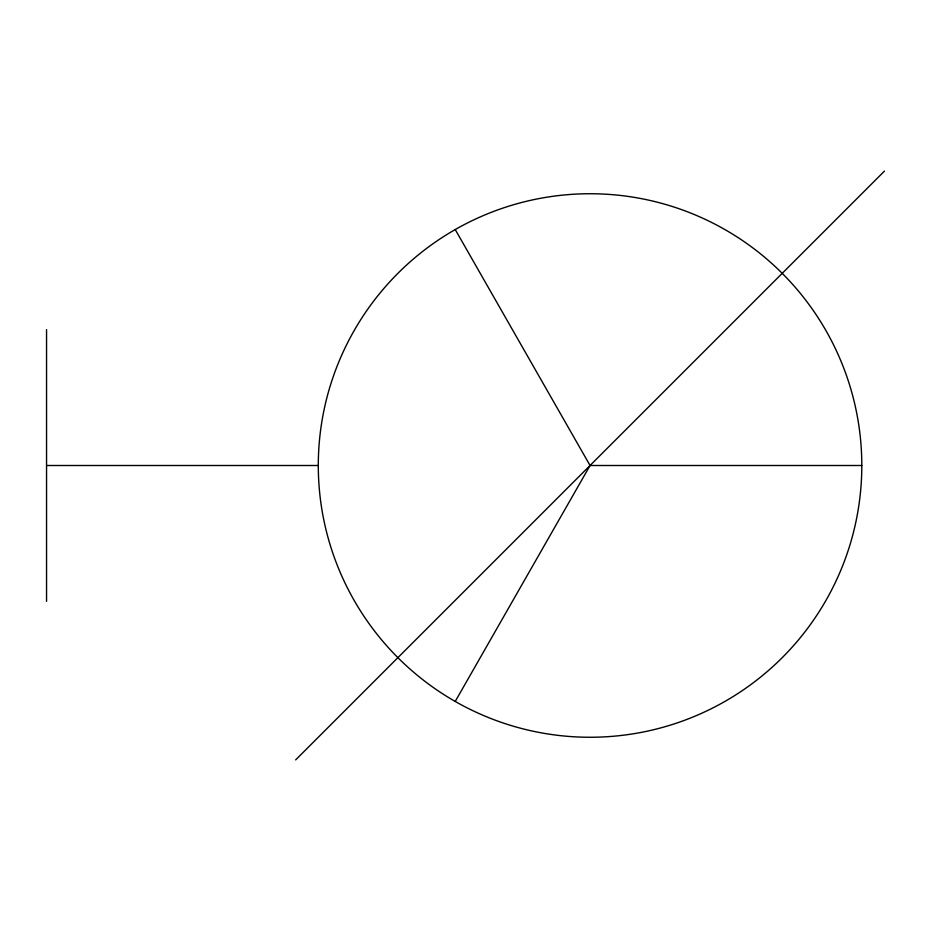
<?xml version="1.0" encoding="UTF-8"?>
<svg xmlns="http://www.w3.org/2000/svg" width="931" height="931" viewBox="0 0 931 931"><rect width="100%" height="100%" fill="white"/><g stroke="black" fill="none" stroke-linecap="round" stroke-linejoin="round"><path stroke-width="1.4" d="M455.224 701.439L590.056 465.5L455.224 229.55M295.651 759.894L884.45 171.106M46.55 465.5L318.297 465.5M590.056 465.5L861.803 465.5A271.747 271.747 0 0 1 454.177 700.845A271.747 271.747 0 0 1 454.177 230.155A271.747 271.747 0 0 1 861.803 465.5M46.55 329.621L46.55 601.379"/></g></svg>
